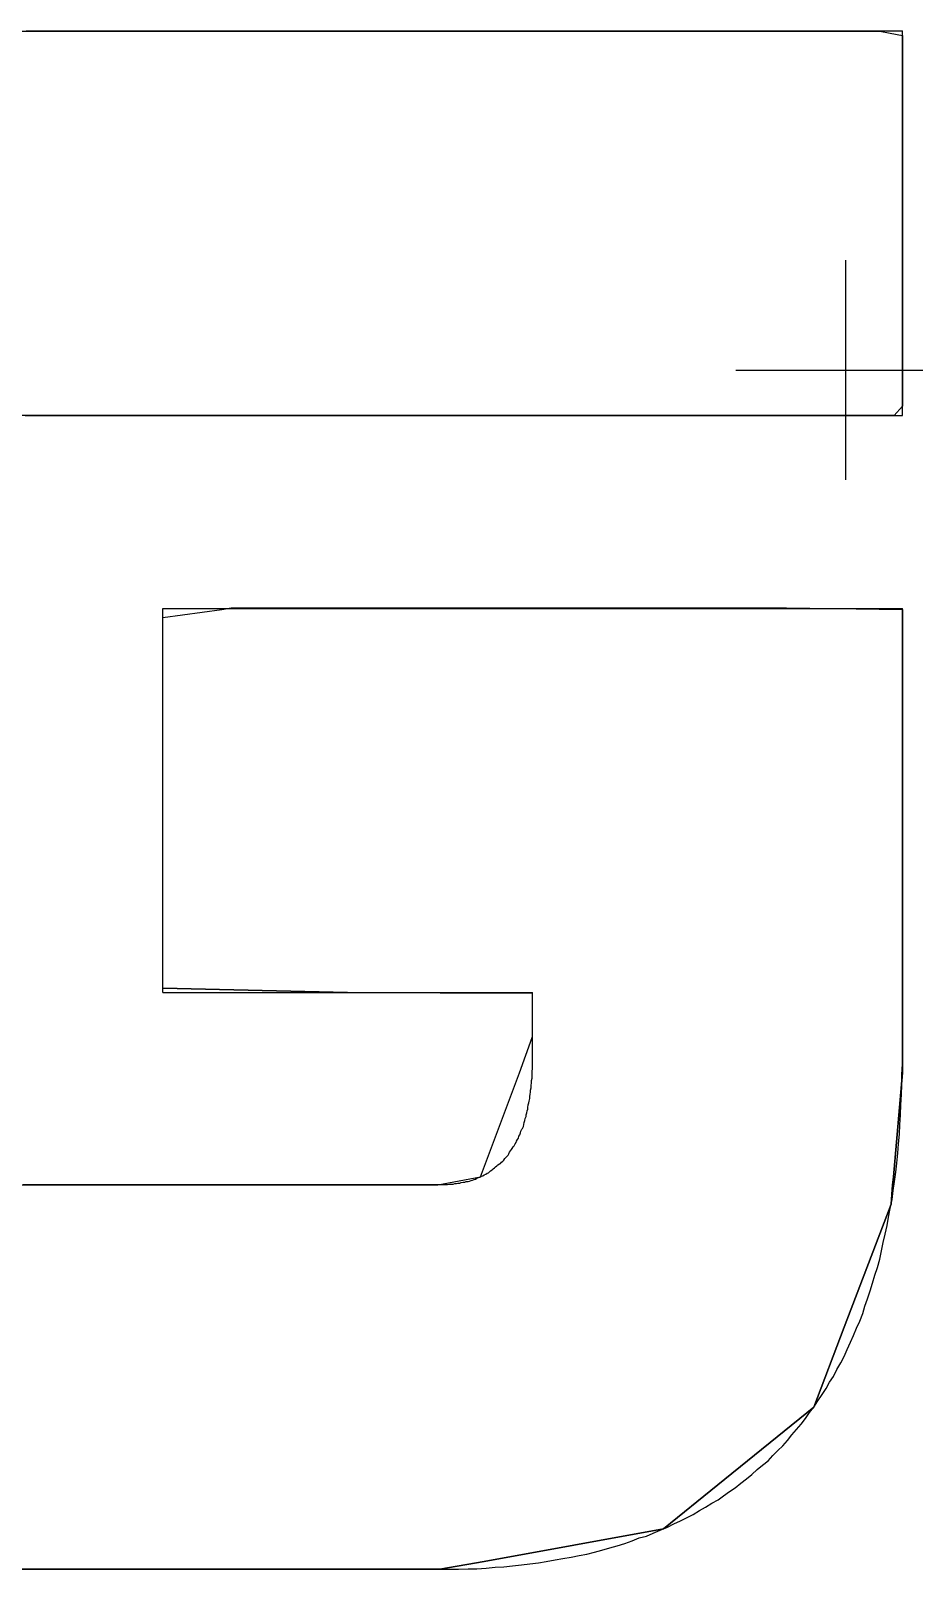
# Model space of a CAD drawing. Extents: x -69.4 to 29.6, y -21.9 to 37.7.
# Drawn here: x -53.911 to -52.102, y 18.758 to 21.909 of the extents above; entities that cross this region are included whole.
import ezdxf

# ---------------------------------------------------------------- set-up
doc = ezdxf.new("R2010")
doc.units = 0
doc.layers.add('gg1', color=1, linetype='CONTINUOUS')
doc.layers.add('gto', color=5, linetype='CONTINUOUS')

msp = doc.modelspace()

# ---------------------------------------------------------------- linework, layer by layer
at = {"layer": 'gg1', "color": 1}
for points in [[(-52.242104, 20.989042), (-52.242104, 21.439043)], [(-52.467105, 21.214042), (-52.017104, 21.214042)]]:
    msp.add_lwpolyline(points, dxfattribs=at)
at = {"layer": 'gto', "color": 5}
for points in [[(-52.151104, 21.904044), (-52.126104, 21.899044), (-52.126104, 21.784044), (-52.126104, 21.498043), (-52.126104, 21.370043), (-52.126104, 21.140042), (-52.143104, 21.121042), (-54.688109, 21.121042)], [(-54.451109, 21.908044), (-52.172104, 21.908044), (-52.151104, 21.904044)], [(-53.922108, 21.121042), (-53.883108, 21.121042), (-53.844108, 21.121042), (-53.805108, 21.121042), (-53.766108, 21.121042), (-53.726107, 21.121042), (-53.686107, 21.121042), (-53.646107, 21.121042), (-53.606107, 21.121042), (-53.565107, 21.121042), (-53.524107, 21.121042), (-53.484107, 21.121042), (-53.443107, 21.121042), (-53.403107, 21.121042), (-53.362107, 21.121042), (-53.322107, 21.121042), (-53.281107, 21.121042), (-53.241106, 21.121042), (-53.200106, 21.121042), (-53.160106, 21.121042), (-53.121106, 21.121042), (-53.081106, 21.121042), (-53.042106, 21.121042), (-53.004106, 21.121042), (-52.966106, 21.121042), (-52.928106, 21.121042), (-52.890106, 21.121042), (-52.853106, 21.121042), (-52.817106, 21.121042), (-52.781106, 21.121042), (-52.746105, 21.121042), (-52.711105, 21.121042), (-52.677105, 21.121042), (-52.643105, 21.121042), (-52.610105, 21.121042), (-52.578105, 21.121042), (-52.547105, 21.121042), (-52.517105, 21.121042), (-52.488105, 21.121042), (-52.460105, 21.121042), (-52.431105, 21.121042), (-52.405105, 21.121042), (-52.379105, 21.121042), (-52.354105, 21.121042), (-52.331105, 21.121042), (-52.309105, 21.121042), (-52.287105, 21.121042), (-52.267105, 21.121042), (-52.248104, 21.121042), (-52.231104, 21.121042), (-52.214104, 21.121042), (-52.199104, 21.121042), (-52.185104, 21.121042), (-52.172104, 21.121042), (-52.162104, 21.121042), (-52.152104, 21.121042), (-52.143104, 21.121042), (-52.137104, 21.121042), (-52.132104, 21.121042), (-52.129104, 21.121042), (-52.127104, 21.121042), (-52.126104, 21.121042), (-52.126104, 21.122042), (-52.126104, 21.123042), (-52.126104, 21.125042), (-52.126104, 21.128042), (-52.126104, 21.130042), (-52.126104, 21.134042), (-52.126104, 21.137042), (-52.126104, 21.141042), (-52.126104, 21.146042), (-52.126104, 21.150042), (-52.126104, 21.155042), (-52.126104, 21.161042), (-52.126104, 21.167042), (-52.126104, 21.173042), (-52.126104, 21.180042), (-52.126104, 21.186042), (-52.126104, 21.193042), (-52.126104, 21.201042), (-52.126104, 21.209042), (-52.126104, 21.217042), (-52.126104, 21.225042), (-52.126104, 21.234042), (-52.126104, 21.243042), (-52.126104, 21.253043), (-52.126104, 21.261043), (-52.126104, 21.271043), (-52.126104, 21.281043), (-52.126104, 21.292043), (-52.126104, 21.301043), (-52.126104, 21.312043), (-52.126104, 21.323043), (-52.126104, 21.333043), (-52.126104, 21.344043), (-52.126104, 21.355043), (-52.126104, 21.366043), (-52.126104, 21.378043), (-52.126104, 21.389043), (-52.126104, 21.401043), (-52.126104, 21.412043), (-52.126104, 21.424043), (-52.126104, 21.437043), (-52.126104, 21.448043), (-52.126104, 21.460043), (-52.126104, 21.472043), (-52.126104, 21.484043), (-52.126104, 21.496043), (-52.126104, 21.509043), (-52.126104, 21.520043), (-52.126104, 21.532043), (-52.126104, 21.545043), (-52.126104, 21.556043), (-52.126104, 21.568043), (-52.126104, 21.581043), (-52.126104, 21.592043), (-52.126104, 21.604043), (-52.126104, 21.616043), (-52.126104, 21.627043), (-52.126104, 21.639043), (-52.126104, 21.651043), (-52.126104, 21.662043), (-52.126104, 21.673043), (-52.126104, 21.685043), (-52.126104, 21.695043), (-52.126104, 21.706043), (-52.126104, 21.717043), (-52.126104, 21.728043), (-52.126104, 21.737043), (-52.126104, 21.747043), (-52.126104, 21.758044), (-52.126104, 21.766044), (-52.126104, 21.776044), (-52.126104, 21.786044), (-52.126104, 21.795044), (-52.126104, 21.803044), (-52.126104, 21.811044), (-52.126104, 21.820044), (-52.126104, 21.828044), (-52.126104, 21.835044), (-52.126104, 21.842044), (-52.126104, 21.849044), (-52.126104, 21.856044), (-52.126104, 21.862044), (-52.126104, 21.868044), (-52.126104, 21.874044), (-52.126104, 21.878044), (-52.126104, 21.883044), (-52.126104, 21.888044), (-52.126104, 21.892044), (-52.126104, 21.895044), (-52.126104, 21.899044), (-52.126104, 21.901044), (-52.126104, 21.904044), (-52.126104, 21.906044), (-52.126104, 21.907044), (-52.126104, 21.908044), (-52.126104, 21.909044)], [(-53.920108, 21.909044), (-53.881108, 21.909044)], [(-53.881108, 21.909044), (-53.842108, 21.909044)], [(-53.842108, 21.909044), (-53.804108, 21.909044)], [(-53.804108, 21.909044), (-53.764108, 21.909044)], [(-53.764108, 21.909044), (-53.724107, 21.909044)], [(-53.724107, 21.909044), (-53.684107, 21.909044)], [(-53.684107, 21.909044), (-53.644107, 21.909044)], [(-53.644107, 21.909044), (-53.603107, 21.909044)], [(-53.603107, 21.909044), (-53.563107, 21.909044)], [(-53.563107, 21.909044), (-53.522107, 21.909044)], [(-53.522107, 21.909044), (-53.481107, 21.909044)], [(-53.481107, 21.909044), (-53.441107, 21.909044)], [(-53.441107, 21.909044), (-53.401107, 21.909044)], [(-53.401107, 21.909044), (-53.360107, 21.909044)], [(-53.360107, 21.909044), (-53.319107, 21.909044)], [(-53.319107, 21.909044), (-53.279107, 21.909044)], [(-53.279107, 21.909044), (-53.238106, 21.909044)], [(-53.238106, 21.909044), (-53.198106, 21.909044)], [(-53.198106, 21.909044), (-53.158106, 21.909044)], [(-53.158106, 21.909044), (-53.118106, 21.909044)], [(-53.118106, 21.909044), (-53.079106, 21.909044)], [(-53.079106, 21.909044), (-53.041106, 21.909044)], [(-53.041106, 21.909044), (-53.002106, 21.909044)], [(-53.002106, 21.909044), (-52.964106, 21.909044)], [(-52.964106, 21.909044), (-52.926106, 21.909044)], [(-52.926106, 21.909044), (-52.888106, 21.909044)], [(-52.888106, 21.909044), (-52.851106, 21.909044)], [(-52.851106, 21.909044), (-52.815106, 21.909044)], [(-52.815106, 21.909044), (-52.779106, 21.909044)], [(-52.779106, 21.909044), (-52.744105, 21.909044)], [(-52.744105, 21.909044), (-52.709105, 21.909044)], [(-52.709105, 21.909044), (-52.675105, 21.909044)], [(-52.675105, 21.909044), (-52.642105, 21.909044)], [(-52.642105, 21.909044), (-52.608105, 21.909044)], [(-52.608105, 21.909044), (-52.576105, 21.909044)], [(-52.576105, 21.909044), (-52.546105, 21.909044)], [(-52.546105, 21.909044), (-52.515105, 21.909044)], [(-52.515105, 21.909044), (-52.486105, 21.909044)], [(-52.486105, 21.909044), (-52.458105, 21.909044)], [(-52.458105, 21.909044), (-52.430105, 21.909044)], [(-52.430105, 21.909044), (-52.403105, 21.909044)], [(-52.403105, 21.909044), (-52.378105, 21.909044)], [(-52.378105, 21.909044), (-52.353105, 21.909044)], [(-52.353105, 21.909044), (-52.330105, 21.909044)], [(-52.330105, 21.909044), (-52.308105, 21.909044)], [(-52.308105, 21.909044), (-52.286105, 21.909044)], [(-52.286105, 21.909044), (-52.266105, 21.909044)], [(-52.266105, 21.909044), (-52.247104, 21.909044)], [(-52.247104, 21.909044), (-52.230104, 21.909044)], [(-52.230104, 21.909044), (-52.213104, 21.909044)], [(-52.213104, 21.909044), (-52.198104, 21.909044)], [(-52.198104, 21.909044), (-52.184104, 21.909044)], [(-52.184104, 21.909044), (-52.171104, 21.909044)], [(-52.172104, 21.908044), (-52.151104, 21.904044)], [(-52.171104, 21.909044), (-52.161104, 21.909044)], [(-52.161104, 21.909044), (-52.151104, 21.909044)], [(-52.151104, 21.909044), (-52.143104, 21.909044)], [(-52.151104, 21.904044), (-52.126104, 21.899044)], [(-52.143104, 21.909044), (-52.136104, 21.909044)], [(-52.136104, 21.909044), (-52.132104, 21.909044)], [(-52.132104, 21.909044), (-52.129104, 21.909044)], [(-52.129104, 21.909044), (-52.127104, 21.909044)], [(-52.127104, 21.909044), (-52.126104, 21.909044)], [(-52.126104, 21.784044), (-52.126104, 21.899044)], [(-52.126104, 21.498043), (-52.126104, 21.784044)], [(-52.126104, 21.370043), (-52.126104, 21.498043)], [(-52.126104, 21.140042), (-52.126104, 21.370043)], [(-52.143104, 21.121042), (-52.126104, 21.140042)], [(-54.703109, 19.545039), (-53.077106, 19.545039), (-52.990106, 19.562039), (-52.910106, 19.77504), (-52.884106, 19.84704), (-52.883106, 19.84904), (-52.883106, 19.93804), (-53.262107, 19.93904), (-53.640107, 19.94804), (-53.640107, 20.477041), (-53.640107, 20.514041), (-53.640107, 20.707041), (-53.519107, 20.724041), (-53.500107, 20.727041), (-52.363105, 20.727041), (-52.126104, 20.724041), (-52.126104, 20.707041), (-52.126104, 20.514041), (-52.126104, 20.477041), (-52.126104, 19.94804), (-52.126104, 19.93904), (-52.126104, 19.93804), (-52.126104, 19.84904), (-52.126104, 19.84704), (-52.126104, 19.77504), (-52.144104, 19.562039), (-52.146104, 19.545039), (-52.149104, 19.506039), (-52.245104, 19.254039), (-52.307105, 19.090038), (-52.504105, 18.931038), (-52.615105, 18.841038), (-52.982106, 18.774038), (-53.073106, 18.758038), (-54.664109, 18.758038)], [(-53.640107, 20.726041), (-53.638107, 20.726041)], [(-53.640107, 20.724041), (-53.640107, 20.726041)], [(-53.640107, 20.707041), (-53.519107, 20.724041)], [(-53.640107, 20.723041), (-53.640107, 20.724041)], [(-53.640107, 20.721041), (-53.640107, 20.723041)], [(-53.640107, 20.718041), (-53.640107, 20.721041)], [(-53.640107, 20.715041), (-53.640107, 20.718041)], [(-53.640107, 20.713041), (-53.640107, 20.715041)], [(-53.640107, 20.709041), (-53.640107, 20.713041)], [(-53.640107, 20.705041), (-53.640107, 20.709041)], [(-53.640107, 20.514041), (-53.640107, 20.707041)], [(-53.640107, 20.700041), (-53.640107, 20.705041)], [(-53.638107, 20.726041), (-53.635107, 20.726041)], [(-53.635107, 20.726041), (-53.632107, 20.726041)], [(-53.632107, 20.726041), (-53.628107, 20.726041)], [(-53.628107, 20.726041), (-53.623107, 20.726041)], [(-53.623107, 20.726041), (-53.617107, 20.726041)], [(-53.617107, 20.726041), (-53.610107, 20.726041)], [(-53.610107, 20.726041), (-53.603107, 20.726041)], [(-53.603107, 20.726041), (-53.594107, 20.726041)], [(-53.594107, 20.726041), (-53.586107, 20.726041)], [(-53.586107, 20.726041), (-53.576107, 20.726041)], [(-53.576107, 20.726041), (-53.565107, 20.726041)], [(-53.565107, 20.726041), (-53.554107, 20.726041)], [(-53.554107, 20.726041), (-53.542107, 20.726041)], [(-53.542107, 20.726041), (-53.530107, 20.726041)], [(-53.530107, 20.726041), (-53.516107, 20.726041)], [(-53.519107, 20.724041), (-53.500107, 20.727041)], [(-53.516107, 20.726041), (-53.503107, 20.726041)], [(-53.503107, 20.726041), (-53.488107, 20.726041)], [(-53.488107, 20.726041), (-53.474107, 20.726041)], [(-53.474107, 20.726041), (-53.458107, 20.726041)], [(-53.458107, 20.726041), (-53.441107, 20.726041)], [(-53.441107, 20.726041), (-53.425107, 20.726041)], [(-53.425107, 20.726041), (-53.408107, 20.726041)], [(-53.408107, 20.726041), (-53.391107, 20.726041)], [(-53.391107, 20.726041), (-53.372107, 20.726041)], [(-53.372107, 20.726041), (-53.354107, 20.726041)], [(-53.354107, 20.726041), (-53.335107, 20.726041)], [(-53.335107, 20.726041), (-53.316107, 20.726041)], [(-53.316107, 20.726041), (-53.296107, 20.726041)], [(-53.296107, 20.726041), (-53.276107, 20.726041)], [(-53.276107, 20.726041), (-53.256107, 20.726041)], [(-53.256107, 20.726041), (-53.235106, 20.726041)], [(-53.235106, 20.726041), (-53.215106, 20.726041)], [(-53.215106, 20.726041), (-53.193106, 20.726041)], [(-53.193106, 20.726041), (-53.172106, 20.726041)], [(-53.172106, 20.726041), (-53.150106, 20.726041)], [(-53.150106, 20.726041), (-53.128106, 20.726041)], [(-53.128106, 20.726041), (-53.106106, 20.726041)], [(-53.106106, 20.726041), (-53.083106, 20.726041)], [(-53.083106, 20.726041), (-53.061106, 20.726041)], [(-53.073106, 18.758038), (-53.053106, 18.758038), (-53.035106, 18.758038), (-53.015106, 18.759038), (-52.997106, 18.759038), (-52.978106, 18.760038), (-52.960106, 18.762038), (-52.942106, 18.763038), (-52.924106, 18.765038), (-52.906106, 18.767038), (-52.889106, 18.769038), (-52.871106, 18.771038), (-52.855106, 18.774038), (-52.837106, 18.777038), (-52.821106, 18.780038), (-52.804106, 18.783038), (-52.788106, 18.786038), (-52.772106, 18.789038), (-52.756106, 18.793038), (-52.741105, 18.797038), (-52.725105, 18.802038), (-52.710105, 18.806038), (-52.694105, 18.811038), (-52.679105, 18.816038), (-52.665105, 18.822038), (-52.650105, 18.826038), (-52.636105, 18.832038), (-52.622105, 18.838038), (-52.607105, 18.844038), (-52.594105, 18.851038), (-52.580105, 18.857038), (-52.568105, 18.863038), (-52.554105, 18.870038), (-52.541105, 18.878038), (-52.529105, 18.885038), (-52.516105, 18.893038), (-52.503105, 18.900038), (-52.492105, 18.908038), (-52.480105, 18.917038), (-52.468105, 18.925038), (-52.457105, 18.934038), (-52.445105, 18.943038), (-52.434105, 18.952038), (-52.423105, 18.962038), (-52.412105, 18.971038), (-52.401105, 18.980038), (-52.391105, 18.991038), (-52.381105, 19.001038), (-52.371105, 19.011038), (-52.361105, 19.022038), (-52.352105, 19.033038), (-52.343105, 19.044038), (-52.333105, 19.055038), (-52.324105, 19.067038), (-52.316105, 19.079038), (-52.307105, 19.090038), (-52.299105, 19.103038), (-52.290105, 19.116038), (-52.282105, 19.128038), (-52.275105, 19.141038), (-52.267105, 19.153038), (-52.260105, 19.167038), (-52.252105, 19.181038), (-52.245104, 19.194038), (-52.239104, 19.208038), (-52.232104, 19.223038), (-52.226104, 19.237038), (-52.220104, 19.252039), (-52.213104, 19.266039), (-52.207104, 19.282039), (-52.203104, 19.297039), (-52.197104, 19.312039), (-52.192104, 19.328039), (-52.187104, 19.344039), (-52.182104, 19.360039), (-52.177104, 19.376039), (-52.172104, 19.393039), (-52.169104, 19.410039), (-52.165104, 19.427039), (-52.161104, 19.444039), (-52.157104, 19.462039), (-52.154104, 19.479039), (-52.151104, 19.497039), (-52.147104, 19.515039), (-52.145104, 19.534039), (-52.142104, 19.552039), (-52.139104, 19.571039), (-52.137104, 19.590039), (-52.135104, 19.610039), (-52.134104, 19.629039), (-52.132104, 19.649039), (-52.131104, 19.668039), (-52.130104, 19.689039), (-52.129104, 19.709039), (-52.128104, 19.730039), (-52.127104, 19.75004), (-52.127104, 19.77104), (-52.126104, 19.79304), (-52.126104, 19.80804), (-52.126104, 19.80904), (-52.126104, 19.81104), (-52.126104, 19.81304), (-52.126104, 19.81504), (-52.126104, 19.81904), (-52.126104, 19.82204), (-52.126104, 19.82704), (-52.126104, 19.83104), (-52.126104, 19.83704), (-52.126104, 19.84204), (-52.126104, 19.84704), (-52.126104, 19.85404), (-52.126104, 19.86104), (-52.126104, 19.86904), (-52.126104, 19.87604), (-52.126104, 19.88404), (-52.126104, 19.89204), (-52.126104, 19.90104), (-52.126104, 19.91104), (-52.126104, 19.91904), (-52.126104, 19.92904), (-52.126104, 19.94004), (-52.126104, 19.95004), (-52.126104, 19.96004), (-52.126104, 19.97204), (-52.126104, 19.98304), (-52.126104, 19.99404), (-52.126104, 20.00604), (-52.126104, 20.01804), (-52.126104, 20.03004), (-52.126104, 20.04204), (-52.126104, 20.05504), (-52.126104, 20.06704), (-52.126104, 20.08104), (-52.126104, 20.09404), (-52.126104, 20.10704), (-52.126104, 20.12104), (-52.126104, 20.13304), (-52.126104, 20.14704), (-52.126104, 20.16204), (-52.126104, 20.17504), (-52.126104, 20.18904), (-52.126104, 20.20304), (-52.126104, 20.21704), (-52.126104, 20.23104), (-52.126104, 20.24504), (-52.126104, 20.259041), (-52.126104, 20.274041), (-52.126104, 20.287041), (-52.126104, 20.302041), (-52.126104, 20.315041), (-52.126104, 20.329041), (-52.126104, 20.344041), (-52.126104, 20.357041), (-52.126104, 20.371041), (-52.126104, 20.385041), (-52.126104, 20.398041), (-52.126104, 20.412041), (-52.126104, 20.425041), (-52.126104, 20.439041), (-52.126104, 20.452041), (-52.126104, 20.464041), (-52.126104, 20.477041), (-52.126104, 20.490041), (-52.126104, 20.502041), (-52.126104, 20.515041), (-52.126104, 20.527041), (-52.126104, 20.538041), (-52.126104, 20.550041), (-52.126104, 20.562041), (-52.126104, 20.572041), (-52.126104, 20.583041), (-52.126104, 20.594041), (-52.126104, 20.604041), (-52.126104, 20.613041), (-52.126104, 20.623041), (-52.126104, 20.632041), (-52.126104, 20.640041), (-52.126104, 20.649041), (-52.126104, 20.657041), (-52.126104, 20.665041), (-52.126104, 20.673041), (-52.126104, 20.679041), (-52.126104, 20.685041), (-52.126104, 20.692041), (-52.126104, 20.697041), (-52.126104, 20.703041), (-52.126104, 20.708041), (-52.126104, 20.712041), (-52.126104, 20.715041), (-52.126104, 20.718041), (-52.126104, 20.721041), (-52.126104, 20.723041), (-52.126104, 20.725041), (-52.126104, 20.726041)], [(-53.061106, 20.726041), (-53.038106, 20.726041)], [(-53.038106, 20.726041), (-53.015106, 20.726041)], [(-53.015106, 20.726041), (-52.992106, 20.726041)], [(-52.992106, 20.726041), (-52.969106, 20.726041)], [(-52.969106, 20.726041), (-52.946106, 20.726041)], [(-52.946106, 20.726041), (-52.923106, 20.726041)], [(-52.923106, 20.726041), (-52.899106, 20.726041)], [(-52.899106, 20.726041), (-52.876106, 20.726041)], [(-52.876106, 20.726041), (-52.853106, 20.726041)], [(-52.853106, 20.726041), (-52.829106, 20.726041)], [(-52.829106, 20.726041), (-52.806106, 20.726041)], [(-52.806106, 20.726041), (-52.784106, 20.726041)], [(-52.784106, 20.726041), (-52.760106, 20.726041)], [(-52.760106, 20.726041), (-52.738105, 20.726041)], [(-52.738105, 20.726041), (-52.715105, 20.726041)], [(-52.715105, 20.726041), (-52.692105, 20.726041)], [(-52.692105, 20.726041), (-52.670105, 20.726041)], [(-52.670105, 20.726041), (-52.647105, 20.726041)], [(-52.647105, 20.726041), (-52.625105, 20.726041)], [(-52.625105, 20.726041), (-52.604105, 20.726041)], [(-52.604105, 20.726041), (-52.581105, 20.726041)], [(-52.581105, 20.726041), (-52.560105, 20.726041)], [(-52.560105, 20.726041), (-52.539105, 20.726041)], [(-52.539105, 20.726041), (-52.518105, 20.726041)], [(-52.518105, 20.726041), (-52.497105, 20.726041)], [(-52.497105, 20.726041), (-52.478105, 20.726041)], [(-52.478105, 20.726041), (-52.458105, 20.726041)], [(-52.458105, 20.726041), (-52.438105, 20.726041)], [(-52.438105, 20.726041), (-52.420105, 20.726041)], [(-52.420105, 20.726041), (-52.401105, 20.726041)], [(-52.401105, 20.726041), (-52.383105, 20.726041)], [(-52.383105, 20.726041), (-52.365105, 20.726041)], [(-52.365105, 20.726041), (-52.348105, 20.726041)], [(-52.363105, 20.727041), (-52.126104, 20.724041)], [(-52.348105, 20.726041), (-52.331105, 20.726041)], [(-52.331105, 20.726041), (-52.315105, 20.726041)], [(-52.315105, 20.726041), (-52.299105, 20.726041)], [(-52.299105, 20.726041), (-52.283105, 20.726041)], [(-52.283105, 20.726041), (-52.269105, 20.726041)], [(-52.269105, 20.726041), (-52.255105, 20.726041)], [(-52.255105, 20.726041), (-52.242104, 20.726041)], [(-52.242104, 20.726041), (-52.229104, 20.726041)], [(-52.229104, 20.726041), (-52.217104, 20.726041)], [(-52.217104, 20.726041), (-52.206104, 20.726041)], [(-52.206104, 20.726041), (-52.195104, 20.726041)], [(-52.195104, 20.726041), (-52.184104, 20.726041)], [(-52.184104, 20.726041), (-52.175104, 20.726041)], [(-52.175104, 20.726041), (-52.167104, 20.726041)], [(-52.167104, 20.726041), (-52.159104, 20.726041)], [(-52.159104, 20.726041), (-52.152104, 20.726041)], [(-52.152104, 20.726041), (-52.145104, 20.726041)], [(-52.145104, 20.726041), (-52.140104, 20.726041)], [(-52.140104, 20.726041), (-52.135104, 20.726041)], [(-52.135104, 20.726041), (-52.132104, 20.726041)], [(-52.132104, 20.726041), (-52.130104, 20.726041)], [(-52.130104, 20.726041), (-52.128104, 20.726041)], [(-52.128104, 20.726041), (-52.127104, 20.726041)], [(-52.127104, 20.726041), (-52.126104, 20.726041)], [(-52.126104, 20.707041), (-52.126104, 20.724041)], [(-52.126104, 20.514041), (-52.126104, 20.707041)], [(-53.640107, 20.695041), (-53.640107, 20.700041)], [(-53.640107, 20.689041), (-53.640107, 20.695041)], [(-53.640107, 20.683041), (-53.640107, 20.689041)], [(-53.640107, 20.677041), (-53.640107, 20.683041)], [(-53.640107, 20.672041), (-53.640107, 20.677041)], [(-53.640107, 20.665041), (-53.640107, 20.672041)], [(-53.640107, 20.657041), (-53.640107, 20.665041)], [(-53.640107, 20.650041), (-53.640107, 20.657041)], [(-53.640107, 20.642041), (-53.640107, 20.650041)], [(-53.640107, 20.635041), (-53.640107, 20.642041)], [(-53.640107, 20.626041), (-53.640107, 20.635041)], [(-53.640107, 20.618041), (-53.640107, 20.626041)], [(-53.640107, 20.609041), (-53.640107, 20.618041)], [(-53.640107, 20.600041), (-53.640107, 20.609041)], [(-53.640107, 20.591041), (-53.640107, 20.600041)], [(-53.640107, 20.581041), (-53.640107, 20.591041)], [(-53.640107, 20.571041), (-53.640107, 20.581041)], [(-53.640107, 20.562041), (-53.640107, 20.571041)], [(-53.640107, 20.551041), (-53.640107, 20.562041)], [(-53.640107, 20.541041), (-53.640107, 20.551041)], [(-53.640107, 20.531041), (-53.640107, 20.541041)], [(-53.640107, 20.520041), (-53.640107, 20.531041)], [(-53.640107, 20.509041), (-53.640107, 20.520041)], [(-53.640107, 20.477041), (-53.640107, 20.514041)], [(-52.126104, 20.477041), (-52.126104, 20.514041)], [(-53.640107, 20.497041), (-53.640107, 20.509041)], [(-53.640107, 20.487041), (-53.640107, 20.497041)], [(-53.640107, 20.475041), (-53.640107, 20.487041)], [(-53.640107, 19.94804), (-53.640107, 20.477041)], [(-53.640107, 20.464041), (-53.640107, 20.475041)], [(-53.640107, 20.453041), (-53.640107, 20.464041)], [(-53.640107, 20.441041), (-53.640107, 20.453041)], [(-52.126104, 19.94804), (-52.126104, 20.477041)], [(-53.640107, 20.429041), (-53.640107, 20.441041)], [(-53.640107, 20.418041), (-53.640107, 20.429041)], [(-53.640107, 20.405041), (-53.640107, 20.418041)], [(-53.640107, 20.393041), (-53.640107, 20.405041)], [(-53.640107, 20.382041), (-53.640107, 20.393041)], [(-53.640107, 20.369041), (-53.640107, 20.382041)], [(-53.640107, 20.357041), (-53.640107, 20.369041)], [(-53.640107, 20.346041), (-53.640107, 20.357041)], [(-53.640107, 20.333041), (-53.640107, 20.346041)], [(-53.640107, 20.321041), (-53.640107, 20.333041)], [(-53.640107, 20.309041), (-53.640107, 20.321041)], [(-53.640107, 20.297041), (-53.640107, 20.309041)], [(-53.640107, 20.285041), (-53.640107, 20.297041)], [(-53.640107, 20.273041), (-53.640107, 20.285041)], [(-53.640107, 20.261041), (-53.640107, 20.273041)], [(-53.640107, 20.24904), (-53.640107, 20.261041)], [(-53.640107, 20.23804), (-53.640107, 20.24904)], [(-53.640107, 20.22604), (-53.640107, 20.23804)], [(-53.640107, 20.21404), (-53.640107, 20.22604)], [(-53.640107, 20.20304), (-53.640107, 20.21404)], [(-53.640107, 20.19104), (-53.640107, 20.20304)], [(-53.640107, 20.18004), (-53.640107, 20.19104)], [(-53.640107, 20.16904), (-53.640107, 20.18004)], [(-53.640107, 20.15804), (-53.640107, 20.16904)], [(-53.640107, 20.14704), (-53.640107, 20.15804)], [(-53.640107, 20.13604), (-53.640107, 20.14704)], [(-53.640107, 20.12604), (-53.640107, 20.13604)], [(-53.640107, 20.11504), (-53.640107, 20.12604)], [(-53.640107, 20.10504), (-53.640107, 20.11504)], [(-53.640107, 20.09504), (-53.640107, 20.10504)], [(-53.640107, 20.08504), (-53.640107, 20.09504)], [(-53.640107, 20.07604), (-53.640107, 20.08504)], [(-53.640107, 20.06604), (-53.640107, 20.07604)], [(-53.640107, 20.05804), (-53.640107, 20.06604)], [(-53.640107, 20.04904), (-53.640107, 20.05804)], [(-53.640107, 20.04004), (-53.640107, 20.04904)], [(-53.640107, 20.03104), (-53.640107, 20.04004)], [(-53.640107, 20.02404), (-53.640107, 20.03104)], [(-53.640107, 20.01604), (-53.640107, 20.02404)], [(-53.640107, 20.00904), (-53.640107, 20.01604)], [(-53.640107, 20.00104), (-53.640107, 20.00904)], [(-53.640107, 19.99404), (-53.640107, 20.00104)], [(-53.640107, 19.98804), (-53.640107, 19.99404)], [(-53.640107, 19.98304), (-53.640107, 19.98804)], [(-53.640107, 19.97704), (-53.640107, 19.98304)], [(-53.640107, 19.97104), (-53.640107, 19.97704)], [(-53.640107, 19.96604), (-53.640107, 19.97104)], [(-53.640107, 19.96104), (-53.640107, 19.96604)], [(-53.640107, 19.95704), (-53.640107, 19.96104)], [(-53.640107, 19.95304), (-53.640107, 19.95704)], [(-53.640107, 19.95104), (-53.640107, 19.95304)], [(-53.640107, 19.94804), (-53.640107, 19.95104)], [(-53.640107, 19.94804), (-53.262107, 19.93904)], [(-53.640107, 19.94504), (-53.640107, 19.94804)], [(-52.126104, 19.93904), (-52.126104, 19.94804)], [(-53.640107, 19.94304), (-53.640107, 19.94504)], [(-53.640107, 19.94104), (-53.640107, 19.94304)], [(-53.640107, 19.94004), (-53.640107, 19.94104)], [(-53.640107, 19.93904), (-53.640107, 19.94004)], [(-53.640107, 19.93904), (-53.639107, 19.93904), (-53.638107, 19.93904), (-53.636107, 19.93904), (-53.634107, 19.93904), (-53.631107, 19.93904), (-53.628107, 19.93904), (-53.625107, 19.93904), (-53.622107, 19.93904), (-53.618107, 19.93904), (-53.613107, 19.93904), (-53.608107, 19.93904), (-53.603107, 19.93904), (-53.597107, 19.93904), (-53.591107, 19.93904), (-53.586107, 19.93904), (-53.579107, 19.93904), (-53.572107, 19.93904), (-53.565107, 19.93904), (-53.557107, 19.93904), (-53.550107, 19.93904), (-53.542107, 19.93904), (-53.533107, 19.93904), (-53.524107, 19.93904), (-53.515107, 19.93904), (-53.507107, 19.93904), (-53.498107, 19.93904), (-53.488107, 19.93904), (-53.478107, 19.93904), (-53.469107, 19.93904), (-53.459107, 19.93904), (-53.448107, 19.93904), (-53.439107, 19.93904), (-53.428107, 19.93904), (-53.417107, 19.93904), (-53.406107, 19.93904), (-53.396107, 19.93904), (-53.384107, 19.93904), (-53.373107, 19.93904), (-53.362107, 19.93904), (-53.351107, 19.93904), (-53.339107, 19.93904), (-53.328107, 19.93904), (-53.317107, 19.93904), (-53.305107, 19.93904), (-53.294107, 19.93904), (-53.282107, 19.93904), (-53.270107, 19.93904), (-53.259107, 19.93904), (-53.247106, 19.93904), (-53.235106, 19.93904), (-53.223106, 19.93904), (-53.212106, 19.93904), (-53.201106, 19.93904), (-53.189106, 19.93904), (-53.178106, 19.93904), (-53.166106, 19.93904), (-53.155106, 19.93904), (-53.144106, 19.93904), (-53.133106, 19.93904), (-53.122106, 19.93904), (-53.112106, 19.93904), (-53.101106, 19.93904), (-53.090106, 19.93904), (-53.079106, 19.93904), (-53.070106, 19.93904), (-53.059106, 19.93904), (-53.049106, 19.93904), (-53.040106, 19.93904), (-53.030106, 19.93904), (-53.021106, 19.93904), (-53.011106, 19.93904), (-53.003106, 19.93904), (-52.994106, 19.93904), (-52.986106, 19.93904), (-52.977106, 19.93904), (-52.969106, 19.93904), (-52.962106, 19.93904), (-52.955106, 19.93904), (-52.948106, 19.93904), (-52.941106, 19.93904), (-52.934106, 19.93904), (-52.929106, 19.93904), (-52.923106, 19.93904), (-52.917106, 19.93904), (-52.912106, 19.93904), (-52.907106, 19.93904), (-52.903106, 19.93904), (-52.899106, 19.93904), (-52.896106, 19.93904), (-52.893106, 19.93904), (-52.890106, 19.93904), (-52.888106, 19.93904), (-52.886106, 19.93904), (-52.885106, 19.93904), (-52.884106, 19.93904), (-52.883106, 19.93904)], [(-53.262107, 19.93904), (-52.883106, 19.93804)], [(-52.883106, 19.93804), (-52.883106, 19.93904)], [(-52.883106, 19.84904), (-52.883106, 19.93804)], [(-52.883106, 19.93704), (-52.883106, 19.93804)], [(-52.883106, 19.93604), (-52.883106, 19.93704)], [(-52.883106, 19.93504), (-52.883106, 19.93604)], [(-52.883106, 19.93404), (-52.883106, 19.93504)], [(-52.883106, 19.93304), (-52.883106, 19.93404)], [(-52.883106, 19.93204), (-52.883106, 19.93304)], [(-52.883106, 19.93104), (-52.883106, 19.93204)], [(-52.883106, 19.93004), (-52.883106, 19.93104)], [(-52.883106, 19.92904), (-52.883106, 19.93004)], [(-52.883106, 19.92804), (-52.883106, 19.92904)], [(-52.883106, 19.92704), (-52.883106, 19.92804)], [(-52.883106, 19.92504), (-52.883106, 19.92704)], [(-52.883106, 19.92404), (-52.883106, 19.92504)], [(-52.883106, 19.92304), (-52.883106, 19.92404)], [(-52.883106, 19.92104), (-52.883106, 19.92304)], [(-52.883106, 19.92004), (-52.883106, 19.92104)], [(-52.883106, 19.91804), (-52.883106, 19.92004)], [(-52.883106, 19.91704), (-52.883106, 19.91804)], [(-52.883106, 19.91504), (-52.883106, 19.91704)], [(-52.883106, 19.91404), (-52.883106, 19.91504)], [(-52.126104, 19.93804), (-52.126104, 19.93904)], [(-52.126104, 19.84904), (-52.126104, 19.93804)], [(-52.883106, 19.91304), (-52.883106, 19.91404)], [(-52.883106, 19.91104), (-52.883106, 19.91304)], [(-52.883106, 19.90904), (-52.883106, 19.91104)], [(-52.883106, 19.90704), (-52.883106, 19.90904)], [(-52.883106, 19.90604), (-52.883106, 19.90704)], [(-52.883106, 19.90404), (-52.883106, 19.90604)], [(-52.883106, 19.90204), (-52.883106, 19.90404)], [(-52.883106, 19.90004), (-52.883106, 19.90204)], [(-52.883106, 19.89804), (-52.883106, 19.90004)], [(-52.883106, 19.89604), (-52.883106, 19.89804)], [(-52.883106, 19.89404), (-52.883106, 19.89604)], [(-52.883106, 19.89204), (-52.883106, 19.89404)], [(-52.883106, 19.89004), (-52.883106, 19.89204)], [(-52.883106, 19.88804), (-52.883106, 19.89004)], [(-52.883106, 19.88604), (-52.883106, 19.88804)], [(-52.883106, 19.88404), (-52.883106, 19.88604)], [(-52.883106, 19.88204), (-52.883106, 19.88404)], [(-52.883106, 19.88004), (-52.883106, 19.88204)], [(-52.883106, 19.87804), (-52.883106, 19.88004)], [(-52.883106, 19.87704), (-52.883106, 19.87804)], [(-52.883106, 19.87504), (-52.883106, 19.87704)], [(-52.883106, 19.87304), (-52.883106, 19.87504)], [(-52.883106, 19.87104), (-52.883106, 19.87304)], [(-52.883106, 19.86904), (-52.883106, 19.87104)], [(-52.883106, 19.86704), (-52.883106, 19.86904)], [(-52.883106, 19.86504), (-52.883106, 19.86704)], [(-52.883106, 19.86304), (-52.883106, 19.86504)], [(-52.883106, 19.86004), (-52.883106, 19.86304)], [(-52.883106, 19.85804), (-52.883106, 19.86004)], [(-52.883106, 19.85604), (-52.883106, 19.85804)], [(-52.883106, 19.85404), (-52.883106, 19.85604)], [(-52.883106, 19.85204), (-52.883106, 19.85404)], [(-52.883106, 19.85004), (-52.883106, 19.85204)], [(-52.910106, 19.77504), (-52.884106, 19.84704)], [(-52.884106, 19.84704), (-52.883106, 19.84904)], [(-52.883106, 19.84904), (-52.883106, 19.85004)], [(-52.883106, 19.84704), (-52.883106, 19.84904)], [(-52.883106, 19.84504), (-52.883106, 19.84704)], [(-52.883106, 19.84304), (-52.883106, 19.84504)], [(-52.883106, 19.84204), (-52.883106, 19.84304)], [(-52.883106, 19.84004), (-52.883106, 19.84204)], [(-52.883106, 19.83804), (-52.883106, 19.84004)], [(-52.883106, 19.83704), (-52.883106, 19.83804)], [(-52.883106, 19.83504), (-52.883106, 19.83704)], [(-52.883106, 19.83304), (-52.883106, 19.83504)], [(-52.883106, 19.83204), (-52.883106, 19.83304)], [(-52.883106, 19.83004), (-52.883106, 19.83204)], [(-52.883106, 19.82804), (-52.883106, 19.83004)], [(-52.883106, 19.82704), (-52.883106, 19.82804)], [(-52.883106, 19.82504), (-52.883106, 19.82704)], [(-52.883106, 19.82404), (-52.883106, 19.82504)], [(-52.883106, 19.82304), (-52.883106, 19.82404)], [(-52.883106, 19.82104), (-52.883106, 19.82304)], [(-52.883106, 19.82004), (-52.883106, 19.82104)], [(-52.883106, 19.81904), (-52.883106, 19.82004)], [(-52.126104, 19.84704), (-52.126104, 19.84904)], [(-52.126104, 19.77504), (-52.126104, 19.84704)], [(-52.883106, 19.81804), (-52.883106, 19.81904)], [(-52.883106, 19.81604), (-52.883106, 19.81804)], [(-52.883106, 19.81504), (-52.883106, 19.81604)], [(-52.883106, 19.81404), (-52.883106, 19.81504)], [(-52.883106, 19.81304), (-52.883106, 19.81404)], [(-52.883106, 19.81204), (-52.883106, 19.81304)], [(-52.883106, 19.81104), (-52.883106, 19.81204)], [(-52.883106, 19.81004), (-52.883106, 19.81104)], [(-52.883106, 19.80904), (-52.883106, 19.81004)], [(-52.883106, 19.80804), (-52.883106, 19.80904)], [(-52.883106, 19.80504), (-52.883106, 19.80804)], [(-52.883106, 19.79904), (-52.883106, 19.80504)], [(-52.883106, 19.79404), (-52.883106, 19.79904)], [(-52.883106, 19.78904), (-52.883106, 19.79404)], [(-52.883106, 19.78304), (-52.883106, 19.78904)], [(-52.990106, 19.562039), (-52.910106, 19.77504)], [(-52.885106, 19.75904), (-52.884106, 19.76404)], [(-52.885106, 19.75404), (-52.885106, 19.75904)], [(-52.884106, 19.77804), (-52.883106, 19.78304)], [(-52.884106, 19.77304), (-52.884106, 19.77804)], [(-52.884106, 19.76904), (-52.884106, 19.77304)], [(-52.884106, 19.76404), (-52.884106, 19.76904)], [(-52.144104, 19.562039), (-52.126104, 19.77504)], [(-52.889106, 19.726039), (-52.888106, 19.731039)], [(-52.889106, 19.722039), (-52.889106, 19.726039)], [(-52.888106, 19.731039), (-52.887106, 19.735039)], [(-52.887106, 19.739039), (-52.886106, 19.744039)], [(-52.887106, 19.735039), (-52.887106, 19.739039)], [(-52.886106, 19.749039), (-52.885106, 19.75404)], [(-52.886106, 19.744039), (-52.886106, 19.749039)], [(-52.895106, 19.693039), (-52.894106, 19.697039)], [(-52.894106, 19.697039), (-52.893106, 19.700039)], [(-52.893106, 19.704039), (-52.892106, 19.709039)], [(-52.893106, 19.700039), (-52.893106, 19.704039)], [(-52.892106, 19.709039), (-52.891106, 19.713039)], [(-52.891106, 19.713039), (-52.890106, 19.717039)], [(-52.890106, 19.717039), (-52.889106, 19.722039)], [(-52.904106, 19.661039), (-52.902106, 19.665039)], [(-52.902106, 19.665039), (-52.901106, 19.669039)], [(-52.901106, 19.669039), (-52.900106, 19.673039)], [(-52.900106, 19.673039), (-52.899106, 19.677039)], [(-52.899106, 19.677039), (-52.898106, 19.681039)], [(-52.898106, 19.681039), (-52.896106, 19.685039)], [(-52.896106, 19.689039), (-52.895106, 19.693039)], [(-52.896106, 19.685039), (-52.896106, 19.689039)], [(-52.919106, 19.629039), (-52.917106, 19.632039)], [(-52.917106, 19.632039), (-52.916106, 19.635039)], [(-52.916106, 19.635039), (-52.914106, 19.638039)], [(-52.914106, 19.638039), (-52.912106, 19.641039)], [(-52.912106, 19.641039), (-52.911106, 19.645039)], [(-52.911106, 19.645039), (-52.909106, 19.648039)], [(-52.909106, 19.648039), (-52.908106, 19.652039)], [(-52.908106, 19.652039), (-52.907106, 19.655039)], [(-52.907106, 19.655039), (-52.905106, 19.659039)], [(-52.905106, 19.659039), (-52.904106, 19.661039)], [(-52.940106, 19.599039), (-52.938106, 19.601039)], [(-52.938106, 19.601039), (-52.935106, 19.604039)], [(-52.935106, 19.604039), (-52.933106, 19.606039)], [(-52.933106, 19.606039), (-52.932106, 19.609039)], [(-52.932106, 19.609039), (-52.930106, 19.612039)], [(-52.930106, 19.612039), (-52.928106, 19.615039)], [(-52.928106, 19.615039), (-52.926106, 19.618039)], [(-52.926106, 19.618039), (-52.925106, 19.620039)], [(-52.925106, 19.620039), (-52.923106, 19.623039)], [(-52.923106, 19.623039), (-52.921106, 19.625039)], [(-52.921106, 19.625039), (-52.919106, 19.629039)], [(-52.979106, 19.567039), (-52.976106, 19.569039)], [(-52.976106, 19.569039), (-52.973106, 19.570039)], [(-52.973106, 19.570039), (-52.971106, 19.572039)], [(-52.971106, 19.572039), (-52.969106, 19.574039)], [(-52.969106, 19.574039), (-52.966106, 19.576039)], [(-52.966106, 19.576039), (-52.964106, 19.578039)], [(-52.964106, 19.578039), (-52.961106, 19.580039)], [(-52.961106, 19.580039), (-52.959106, 19.582039)], [(-52.959106, 19.582039), (-52.956106, 19.584039)], [(-52.956106, 19.584039), (-52.954106, 19.586039)], [(-52.954106, 19.586039), (-52.951106, 19.588039)], [(-52.951106, 19.588039), (-52.949106, 19.589039)], [(-52.949106, 19.589039), (-52.947106, 19.592039)], [(-52.947106, 19.592039), (-52.944106, 19.594039)], [(-52.944106, 19.594039), (-52.942106, 19.596039)], [(-52.942106, 19.596039), (-52.940106, 19.599039)], [(-53.926108, 19.546039), (-53.901108, 19.546039)], [(-53.901108, 19.546039), (-53.875108, 19.546039)], [(-53.875108, 19.546039), (-53.848108, 19.546039)], [(-53.848108, 19.546039), (-53.822108, 19.546039)], [(-53.822108, 19.546039), (-53.796108, 19.546039)], [(-53.796108, 19.546039), (-53.770108, 19.546039)], [(-53.770108, 19.546039), (-53.745107, 19.546039)], [(-53.745107, 19.546039), (-53.719107, 19.546039)], [(-53.719107, 19.546039), (-53.694107, 19.546039)], [(-53.694107, 19.546039), (-53.668107, 19.546039)], [(-53.668107, 19.546039), (-53.644107, 19.546039)], [(-53.644107, 19.546039), (-53.619107, 19.546039)], [(-53.619107, 19.546039), (-53.594107, 19.546039)], [(-53.594107, 19.546039), (-53.570107, 19.546039)], [(-53.570107, 19.546039), (-53.547107, 19.546039)], [(-53.547107, 19.546039), (-53.523107, 19.546039)], [(-53.523107, 19.546039), (-53.500107, 19.546039)], [(-53.500107, 19.546039), (-53.477107, 19.546039)], [(-53.477107, 19.546039), (-53.454107, 19.546039)], [(-53.454107, 19.546039), (-53.433107, 19.546039)], [(-53.433107, 19.546039), (-53.410107, 19.546039)], [(-53.410107, 19.546039), (-53.390107, 19.546039)], [(-53.390107, 19.546039), (-53.369107, 19.546039)], [(-53.369107, 19.546039), (-53.349107, 19.546039)], [(-53.349107, 19.546039), (-53.330107, 19.546039)], [(-53.330107, 19.546039), (-53.310107, 19.546039)], [(-53.310107, 19.546039), (-53.292107, 19.546039)], [(-53.292107, 19.546039), (-53.274107, 19.546039)], [(-53.274107, 19.546039), (-53.257107, 19.546039)], [(-53.257107, 19.546039), (-53.240106, 19.546039)], [(-53.240106, 19.546039), (-53.223106, 19.546039)], [(-53.223106, 19.546039), (-53.209106, 19.546039)], [(-53.209106, 19.546039), (-53.194106, 19.546039)], [(-53.194106, 19.546039), (-53.180106, 19.546039)], [(-53.180106, 19.546039), (-53.167106, 19.546039)], [(-53.167106, 19.546039), (-53.154106, 19.546039)], [(-53.154106, 19.546039), (-53.143106, 19.546039)], [(-53.143106, 19.546039), (-53.132106, 19.546039)], [(-53.132106, 19.546039), (-53.122106, 19.546039)], [(-53.122106, 19.546039), (-53.113106, 19.546039)], [(-53.113106, 19.546039), (-53.105106, 19.546039)], [(-53.105106, 19.546039), (-53.097106, 19.546039)], [(-53.097106, 19.546039), (-53.091106, 19.546039)], [(-53.091106, 19.546039), (-53.085106, 19.546039)], [(-53.085106, 19.546039), (-53.080106, 19.546039)], [(-53.080106, 19.546039), (-53.078106, 19.546039)], [(-53.078106, 19.546039), (-53.075106, 19.546039)], [(-53.077106, 19.545039), (-52.990106, 19.562039)], [(-53.075106, 19.546039), (-53.073106, 19.546039)], [(-53.073106, 19.546039), (-53.069106, 19.546039)], [(-53.069106, 19.546039), (-53.065106, 19.546039)], [(-53.065106, 19.546039), (-53.061106, 19.546039)], [(-53.061106, 19.546039), (-53.057106, 19.546039)], [(-53.057106, 19.546039), (-53.053106, 19.547039)], [(-53.053106, 19.547039), (-53.050106, 19.547039)], [(-53.050106, 19.547039), (-53.046106, 19.547039)], [(-53.046106, 19.547039), (-53.042106, 19.548039)], [(-53.042106, 19.548039), (-53.039106, 19.548039)], [(-53.039106, 19.548039), (-53.036106, 19.549039)], [(-53.036106, 19.549039), (-53.032106, 19.549039)], [(-53.032106, 19.549039), (-53.029106, 19.550039)], [(-53.029106, 19.550039), (-53.025106, 19.551039)], [(-53.025106, 19.551039), (-53.022106, 19.551039)], [(-53.022106, 19.551039), (-53.019106, 19.552039)], [(-53.019106, 19.552039), (-53.015106, 19.552039)], [(-53.015106, 19.552039), (-53.012106, 19.553039)], [(-53.012106, 19.553039), (-53.009106, 19.554039)], [(-53.009106, 19.554039), (-53.006106, 19.555039)], [(-53.006106, 19.555039), (-53.003106, 19.556039)], [(-53.003106, 19.556039), (-53.000106, 19.557039)], [(-53.000106, 19.557039), (-52.997106, 19.559039)], [(-52.997106, 19.559039), (-52.994106, 19.560039)], [(-52.994106, 19.560039), (-52.991106, 19.561039)], [(-52.991106, 19.561039), (-52.988106, 19.563039)], [(-52.988106, 19.563039), (-52.985106, 19.564039)], [(-52.985106, 19.564039), (-52.982106, 19.566039)], [(-52.982106, 19.566039), (-52.979106, 19.567039)], [(-52.149104, 19.506039), (-52.146104, 19.545039)], [(-52.146104, 19.545039), (-52.144104, 19.562039)], [(-52.245104, 19.254039), (-52.149104, 19.506039)], [(-52.307105, 19.090038), (-52.245104, 19.254039)], [(-52.504105, 18.931038), (-52.307105, 19.090038)], [(-52.615105, 18.841038), (-52.504105, 18.931038)], [(-52.982106, 18.774038), (-52.615105, 18.841038)], [(-53.928108, 18.758038), (-53.902108, 18.758038), (-53.876108, 18.758038), (-53.849108, 18.758038), (-53.824108, 18.758038), (-53.798108, 18.758038), (-53.771108, 18.758038), (-53.746107, 18.758038), (-53.721107, 18.758038), (-53.695107, 18.758038), (-53.670107, 18.758038), (-53.645107, 18.758038), (-53.621107, 18.758038), (-53.596107, 18.758038), (-53.572107, 18.758038), (-53.548107, 18.758038), (-53.524107, 18.758038), (-53.501107, 18.758038), (-53.478107, 18.758038), (-53.456107, 18.758038), (-53.434107, 18.758038), (-53.412107, 18.758038), (-53.391107, 18.758038), (-53.370107, 18.758038), (-53.350107, 18.758038), (-53.331107, 18.758038), (-53.311107, 18.758038), (-53.293107, 18.758038), (-53.275107, 18.758038), (-53.258107, 18.758038), (-53.241106, 18.758038), (-53.224106, 18.758038), (-53.209106, 18.758038), (-53.194106, 18.758038), (-53.181106, 18.758038), (-53.167106, 18.758038), (-53.155106, 18.758038), (-53.144106, 18.758038), (-53.132106, 18.758038), (-53.122106, 18.758038), (-53.114106, 18.758038), (-53.105106, 18.758038), (-53.098106, 18.758038), (-53.091106, 18.758038), (-53.085106, 18.758038), (-53.080106, 18.758038), (-53.078106, 18.758038), (-53.075106, 18.758038), (-53.073106, 18.758038)], [(-53.073106, 18.758038), (-52.982106, 18.774038)]]:
    msp.add_lwpolyline(points, dxfattribs=at)

doc.saveas('drawing.dxf')
